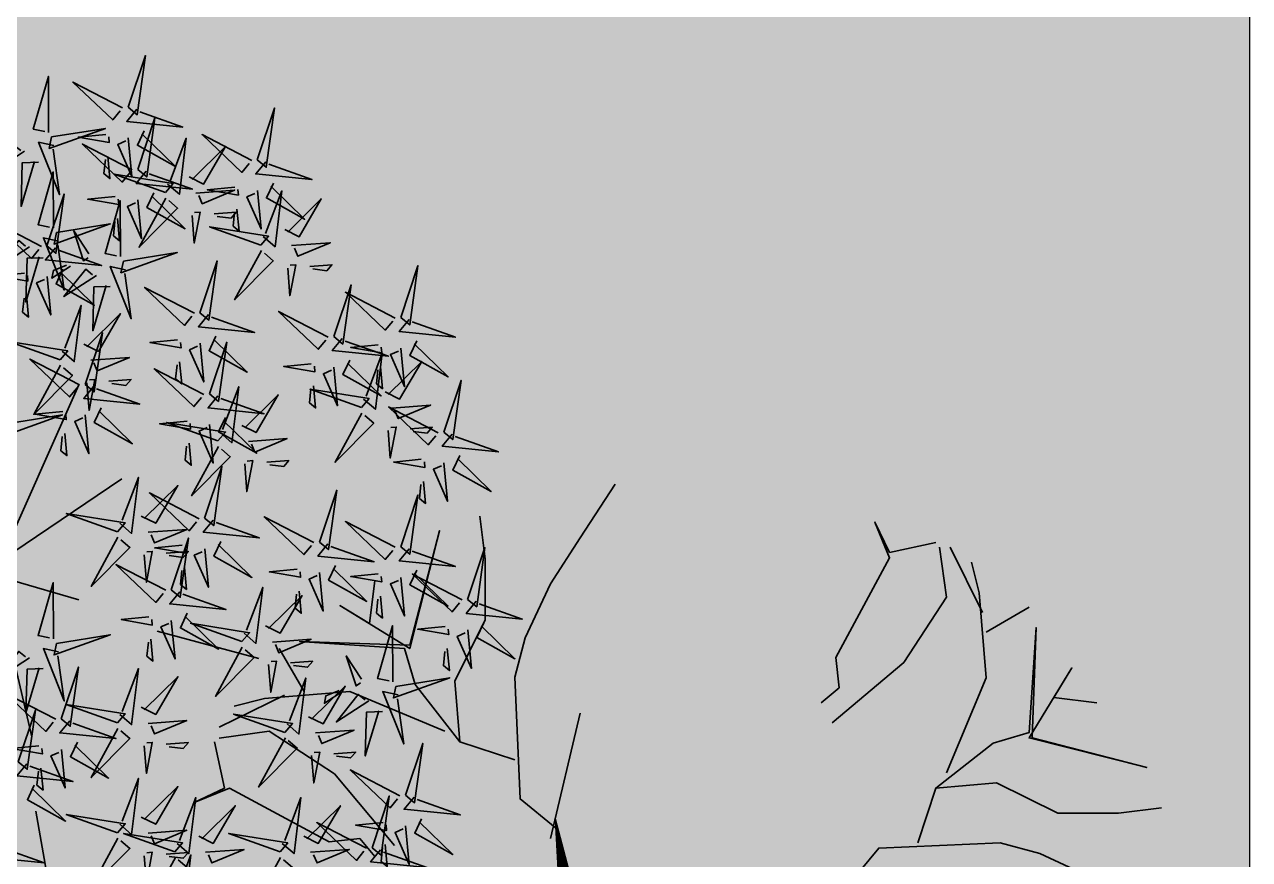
# Model space of a CAD drawing. Header units: millimetres. Extents: x -2842 to 18480, y -2414 to 14540.
# Drawn here: x 13951 to 14550, y 8019 to 8428 of the extents above; entities that cross this region are included whole.
import ezdxf

# ---------------------------------------------------------------- set-up
doc = ezdxf.new("R2010")
doc.units = ezdxf.units.MM
doc.header["$LTSCALE"] = 150
doc.layers.add('ad-Elevation 10', color=8, linetype='Continuous')
doc.layers.add('ad-Landscape', color=7, linetype='Continuous', lineweight=35, true_color=0x007f00)
doc.layers.add('ad-Landscape 2', color=7, linetype='Continuous', lineweight=35, true_color=0x264c00)
doc.layers.add('ad-Verandah', color=7, linetype='Continuous', true_color=0xa57c52)

# ---------------------------------------------------------------- blocks, each defined once
blk = doc.blocks.new('bamboo')
at = {"layer": 'ad-Landscape'}
blk.add_line((-124.2, -652.6), (-157.7, -842.3), dxfattribs=at)
for points in [[(-835, 1007.8), (-876.2, 987.1), (-939.2, 1094.8), (-843.4, 1000.5)], [(-854.3, 961.7), (-964.6, 970), (-872.5, 931.4), (-862.8, 954.4)], [(-1166, 756.5), (-1215.3, 904.1), (-1191.8, 735.2), (-1166, 756.5)], [(-906.4, 902.3), (-969.4, 907), (-954.8, 890.1), (-914.9, 895)], [(-974.8, 702), (-1024.2, 849.6), (-1000.7, 680.7), (-974.8, 702)], [(-1150.2, 755), (-1008.3, 828.6), (-1121.8, 720.5), (-1143.1, 746.4)], [(-1190.3, 750.9), (-1161.9, 716.5), (-1322.1, 700.2), (-1198.9, 743.8)], [(-1212, 689.6), (-1192.2, 648), (-1301.2, 587.1), (-1204.9, 680.9)], [(-1166.4, 669.3), (-1176.9, 559.2), (-1136.4, 650.5), (-1159.3, 660.7)], [(-999.2, 696.4), (-970.7, 661.9), (-1131, 645.7), (-1007.8, 689.3)], [(-1102, 678.9), (-1023.4, 671.3), (-1112.1, 656.1), (-1110.6, 671.8)], [(-1121.7, 544.2), (-1162.9, 523.5), (-1225.9, 631.2), (-1130.2, 536.9)], [(-1059.9, 523.7), (-1093.8, 494.6), (-1113.3, 654.4), (-1067.1, 532.2)], [(-1020.9, 635), (-1001.1, 593.4), (-1110, 532.6), (-1013.8, 626.4)], [(-1108, 616), (-1114, 553.1), (-1096.8, 567.3), (-1100.9, 607.4)], [(-975.2, 614.7), (-985.8, 504.7), (-945.3, 596), (-968.1, 606.1)], [(-910.8, 624.4), (-832.2, 616.8), (-921, 601.5), (-919.5, 617.3)], [(-1288.8, 429.3), (-1338.2, 576.9), (-1314.7, 408), (-1288.8, 429.3)], [(-916.9, 561.5), (-922.9, 498.6), (-905.6, 512.8), (-909.7, 552.9)], [(-1053.8, 499.5), (-907.2, 551.9), (-1075.6, 524.9), (-1053.8, 499.5)], [(-1273.1, 427.7), (-1131.2, 501.3), (-1244.7, 393.3), (-1266, 419.1)], [(-1141, 498.1), (-1251.3, 506.4), (-1159.2, 467.8), (-1149.5, 490.8)], [(-1055, 483.7), (-978.6, 343.4), (-1088.9, 454.6), (-1063.5, 476.4)], [(-1313.2, 423.7), (-1284.7, 389.2), (-1445, 373), (-1321.8, 416.6)], [(-1193.1, 438.6), (-1256.1, 443.4), (-1241.5, 426.4), (-1201.6, 431.4)], [(-1130.1, 433.9), (-1136.1, 355.2), (-1153.1, 443.6), (-1137.4, 442.4)], [(-1334.9, 362.3), (-1315.1, 320.7), (-1424, 259.8), (-1327.8, 353.7)], [(-1224.9, 351.7), (-1146.2, 344), (-1235, 328.8), (-1233.5, 344.6)], [(-1289.2, 342), (-1299.8, 231.9), (-1259.3, 323.3), (-1282.1, 333.4)], [(-1230.9, 288.8), (-1236.9, 225.9), (-1219.6, 240.1), (-1223.8, 280.1)], [(-1166, 102), (-1215.3, 249.6), (-1191.8, 80.7), (-1166, 102)], [(-933.9, 115.6), (-983.2, 263.3), (-959.7, 94.3), (-933.9, 115.6)], [(-1150.2, 100.5), (-1008.3, 174), (-1121.8, 66), (-1143.1, 91.9)], [(-958.2, 110.1), (-929.8, 75.6), (-1090, 59.3), (-966.8, 103)], [(-1357.1, -48), (-1406.5, 99.6), (-1382.9, -69.3), (-1357.1, -48)], [(-1190.3, 96.4), (-1161.9, 61.9), (-1322.1, 45.7), (-1198.9, 89.3)], [(-1212, 35.1), (-1192.2, -6.5), (-1301.2, -67.4), (-1204.9, 26.4)], [(-979.9, 48.7), (-960.1, 7.1), (-1069.1, -53.8), (-972.8, 40.1)], [(-869.9, 38), (-791.3, 30.4), (-880, 15.2), (-878.5, 30.9)], [(-548.2, 43.3), (-554.2, -19.6), (-537, -5.4), (-541.1, 34.7)], [(-1341.4, -49.5), (-1199.5, 24), (-1312.9, -84), (-1334.3, -58.1)], [(-1166.4, 14.8), (-1176.9, -95.3), (-1136.4, -4), (-1159.3, 6.1)], [(-1102, 24.4), (-1023.4, 16.8), (-1112.1, 1.6), (-1110.6, 17.3)], [(-934.3, 28.4), (-944.8, -81.7), (-904.3, 9.6), (-927.2, 19.8)], [(-875.9, -24.9), (-881.9, -87.8), (-864.7, -73.6), (-868.8, -33.5)], [(-718.6, -144.5), (-752.5, -173.6), (-772, -13.7), (-725.8, -136)], [(-1381.4, -53.6), (-1353, -88.1), (-1513.2, -104.3), (-1390.1, -60.7)], [(-1108, -38.5), (-1114, -101.4), (-1096.8, -87.2), (-1100.9, -47.1)], [(-780.4, -124), (-821.5, -144.7), (-884.6, -37), (-788.8, -131.3)], [(-556.7, -87.7), (-536.9, -129.3), (-645.8, -190.1), (-549.6, -96.3)], [(-1403.2, -114.9), (-1383.3, -156.5), (-1492.3, -217.4), (-1396.1, -123.6)], [(-1357.5, -135.2), (-1368, -245.3), (-1327.6, -154), (-1350.4, -143.9)], [(-1293.1, -125.6), (-1214.5, -133.2), (-1303.2, -148.4), (-1301.7, -132.7)], [(-1143.7, -283.2), (-1143, -123.3), (-1099.9, -274), (-1132.7, -280.9)], [(-712.5, -168.7), (-565.9, -116.3), (-734.3, -143.3), (-712.5, -168.7)], [(-799.7, -170.1), (-910, -161.8), (-817.9, -200.4), (-808.2, -177.3)], [(-1299.1, -188.5), (-1305.1, -251.4), (-1287.9, -237.2), (-1292, -197.1)], [(-1053.9, -275.7), (-1010.7, -209.6), (-1038.4, -295.3), (-1051.6, -286.6)], [(-713.7, -184.4), (-637.3, -324.8), (-747.6, -213.6), (-722.2, -191.7)], [(-851.8, -229.5), (-914.8, -224.8), (-900.2, -241.7), (-860.3, -236.8)], [(-788.8, -234.2), (-794.8, -313), (-811.8, -224.6), (-796, -225.8)], [(-1152.3, -296.4), (-1306, -271.7), (-1145.4, -329.2), (-1152.3, -296.4)], [(-841.4, -403.5), (-875.3, -432.7), (-894.8, -272.8), (-848.7, -395.1)], [(-1158.7, -320.6), (-1114.9, -311.4), (-1174.8, -460.8), (-1156.4, -331.5)], [(-903.2, -383.1), (-944.4, -403.7), (-1007.5, -296), (-911.7, -390.3)], [(-1000.9, -310.2), (-948, -344.7), (-952.6, -322.9), (-990, -307.9)], [(-1075.2, -337.2), (-982.6, -397.6), (-1044.7, -319.4), (-1064.3, -334.9)], [(-1114.4, -368.3), (-1068.3, -370), (-1064.9, -494.8), (-1103.4, -366)], [(-835.4, -427.8), (-688.8, -375.4), (-857.2, -402.4), (-835.4, -427.8)], [(-922.6, -429.1), (-1032.9, -420.9), (-940.7, -459.5), (-931.1, -436.4)], [(-836.6, -443.5), (-760.1, -583.9), (-870.5, -472.6), (-845, -450.8)], [(-1179.6, -607.1), (-1229, -459.4), (-1205.5, -628.4), (-1179.6, -607.1)], [(-974.6, -488.6), (-1037.7, -483.9), (-1023.1, -500.8), (-983.1, -495.9)], [(-911.6, -493.3), (-917.6, -572.1), (-934.7, -483.7), (-918.9, -484.8)], [(-1163.9, -608.6), (-1022, -535), (-1135.5, -643.1), (-1156.8, -617.2)], [(-425.4, -669.4), (-466.6, -690.1), (-529.7, -582.4), (-433.9, -676.7)], [(-119.8, -578.6), (-100, -620.2), (-209, -681), (-112.7, -587.2)], [(-1204, -612.6), (-1175.5, -647.1), (-1335.8, -663.4), (-1212.6, -619.7)], [(-1084.1, -757), (-1133.4, -609.4), (-1109.9, -778.4), (-1084.1, -757)], [(-827.8, -744.4), (-861.7, -773.6), (-881.2, -613.7), (-835.1, -736)], [(-527.4, -744.4), (-561.3, -773.6), (-580.8, -613.7), (-534.7, -736)], [(-889.6, -724), (-930.8, -744.6), (-993.8, -636.9), (-898.1, -731.2)], [(-589.2, -724), (-630.4, -744.6), (-693.5, -636.9), (-597.7, -731.2)], [(-357.5, -714.1), (-210.9, -661.7), (-379.3, -688.7), (-357.5, -714.1)], [(-1225.7, -674), (-1205.9, -715.6), (-1314.8, -776.5), (-1218.6, -682.6)], [(-1180, -694.3), (-1190.5, -804.4), (-1150.1, -713.1), (-1172.9, -702.9)], [(-1115.6, -684.7), (-1037, -692.3), (-1125.7, -707.5), (-1124.2, -691.8)], [(-1068.3, -758.6), (-926.4, -685), (-1039.9, -793.1), (-1061.2, -767.2)], [(-821.7, -768.6), (-675.1, -716.3), (-843.5, -743.3), (-821.7, -768.6)], [(-444.7, -715.5), (-555, -707.2), (-462.9, -745.8), (-453.2, -722.8)], [(-521.3, -768.6), (-374.8, -716.3), (-543.2, -743.3), (-521.3, -768.6)], [(-358.7, -729.9), (-282.3, -870.2), (-392.6, -759), (-367.2, -737.1)], [(-1108.4, -762.6), (-1079.9, -797.1), (-1240.2, -813.4), (-1117, -769.7)], [(-1121.6, -747.6), (-1127.7, -810.5), (-1110.4, -796.3), (-1114.5, -756.2)], [(-908.9, -770), (-1019.2, -761.8), (-927.1, -800.3), (-917.4, -777.3)], [(-608.6, -770), (-718.8, -761.8), (-626.7, -800.3), (-617.1, -777.3)], [(-16.2, -749), (12.3, -783.5), (-148, -799.7), (-24.8, -756.1)], [(-822.9, -784.4), (-746.5, -924.8), (-856.8, -813.5), (-831.4, -791.7)], [(-513.8, -908.1), (-547.7, -937.2), (-567.2, -777.3), (-521, -899.6)], [(-496.8, -774.9), (-559.8, -770.2), (-545.3, -787.1), (-505.3, -782.2)], [(-522.5, -784.4), (-446.1, -924.8), (-556.4, -813.5), (-531, -791.7)], [(-433.8, -779.7), (-439.8, -858.4), (-456.8, -770), (-441.1, -771.2)]]:
    blk.add_lwpolyline(points, dxfattribs=at)
at = {"layer": 'ad-Landscape 2'}
for p, q in [((-12.4, 39.5), (-247.1, 564.2)), ((-23.6, 61.9), (-370, 296.3)), ((-57.1, 6), (-247.1, -49.8)), ((-12.4, -16.3), (-113, -440.5)), ((-470.6, -139.1), (-761.2, -217.2))]:
    blk.add_line(p, q, dxfattribs=at)
for points in [[(-387.8, 1356.5), (-437.1, 1504.1), (-413.6, 1335.2), (-387.8, 1356.5)], [(-160.7, 1284.9), (-160, 1444.8), (-116.9, 1294.1), (-149.7, 1287.2)], [(-372, 1355), (-230.1, 1428.5), (-343.6, 1320.5), (-364.9, 1346.4)], [(-756.4, 1206.5), (-805.8, 1354.1), (-782.2, 1185.2), (-756.4, 1206.5)], [(-412.1, 1350.9), (-383.7, 1316.4), (-543.9, 1300.2), (-420.7, 1343.8)], [(-415.1, 1179.2), (-464.4, 1326.8), (-440.9, 1157.9), (-415.1, 1179.2)], [(-169.3, 1271.7), (-323, 1296.4), (-162.4, 1238.9), (-169.3, 1271.7)], [(-740.7, 1205), (-598.8, 1278.5), (-712.2, 1170.5), (-733.6, 1196.4)], [(-500.1, 1137.3), (-534, 1108.2), (-553.5, 1268), (-507.4, 1145.8)], [(-433.8, 1289.5), (-414, 1248), (-523, 1187.1), (-426.7, 1280.9)], [(-388.2, 1269.3), (-398.7, 1159.2), (-358.2, 1250.5), (-381.1, 1260.6)], [(-323.8, 1278.9), (-245.2, 1271.3), (-333.9, 1256.1), (-332.4, 1271.8)], [(-561.9, 1157.8), (-603.1, 1137.1), (-666.2, 1244.8), (-570.4, 1150.5)], [(-399.4, 1177.7), (-257.4, 1251.3), (-370.9, 1143.2), (-392.2, 1169.1)], [(-175.7, 1247.6), (-131.9, 1256.8), (-191.9, 1107.3), (-173.4, 1236.6)], [(-92.2, 1230.9), (0.4, 1170.5), (-61.7, 1248.7), (-81.3, 1233.2)], [(-780.7, 1200.9), (-752.3, 1166.4), (-912.5, 1150.2), (-789.3, 1193.8)], [(-329.8, 1216), (-335.8, 1153.1), (-318.6, 1167.3), (-322.7, 1207.4)], [(-131.4, 1199.8), (-85.3, 1198.1), (-81.9, 1073.4), (-120.4, 1202.1)], [(-439.4, 1173.7), (-411, 1139.2), (-571.2, 1122.9), (-448, 1166.6)], [(-494, 1113.1), (-347.5, 1165.5), (-515.9, 1138.5), (-494, 1113.1)], [(-174.3, 1012.2), (-173.7, 1172.1), (-130.6, 1021.4), (-163.4, 1014.5)], [(-802.5, 1139.6), (-782.6, 1098), (-891.6, 1037.1), (-795.3, 1130.9)], [(-692.4, 1128.9), (-613.8, 1121.3), (-702.5, 1106.1), (-701, 1121.8)], [(-581.3, 1111.7), (-691.5, 1120), (-599.4, 1081.4), (-589.8, 1104.4)], [(-773.2, 987.3), (-807.1, 958.2), (-826.6, 1118), (-780.4, 995.8)], [(-756.8, 1119.3), (-767.3, 1009.2), (-726.8, 1100.5), (-749.7, 1110.6)], [(-461.1, 1112.3), (-441.3, 1070.7), (-550.3, 1009.8), (-454, 1103.7)], [(-495.2, 1097.3), (-418.8, 957), (-529.1, 1068.2), (-503.7, 1090.1)], [(-415.5, 1092), (-426, 981.9), (-385.5, 1073.2), (-408.4, 1083.4)], [(-365.5, 930.4), (-364.8, 1090.2), (-321.7, 939.6), (-354.5, 932.7)], [(-351.1, 1101.6), (-272.5, 1094), (-361.2, 1078.8), (-359.7, 1094.5)], [(-155.7, 961.1), (-205, 1108.7), (-181.5, 939.8), (-155.7, 961.1)], [(-698.4, 1066), (-704.4, 1003.1), (-687.2, 1017.3), (-691.3, 1057.4)], [(-633.3, 1052.3), (-696.3, 1057), (-681.8, 1040.1), (-641.8, 1045)], [(-570.3, 1047.5), (-576.3, 968.8), (-593.4, 1057.2), (-577.6, 1056)], [(-767.1, 963.1), (-620.5, 1015.5), (-788.9, 988.5), (-767.1, 963.1)], [(-357.1, 1038.7), (-363.1, 975.8), (-345.9, 990), (-350, 1030.1)], [(-183, 999), (-336.7, 1023.7), (-176.1, 966.2), (-183, 999)], [(-140, 959.5), (2, 1033.1), (-111.5, 925), (-132.8, 950.9)], [(-275.7, 937.9), (-232.5, 1004), (-260.1, 918.3), (-273.4, 927)], [(-189.3, 974.8), (-145.6, 984), (-205.5, 834.6), (-187, 963.9)], [(-768.3, 947.3), (-691.9, 807), (-802.2, 918.2), (-776.8, 940.1)], [(-180, 955.5), (-151.6, 921), (-311.8, 904.8), (-188.6, 948.4)], [(-105.9, 958.2), (-13.2, 897.8), (-75.4, 976), (-94.9, 960.5)], [(-592.6, 770.2), (-641.9, 917.8), (-618.4, 748.9), (-592.6, 770.2)], [(-374.1, 917.2), (-527.8, 941.9), (-367.2, 884.4), (-374.1, 917.2)], [(-145, 927.1), (-99, 925.4), (-95.6, 800.6), (-134.1, 929.4)], [(-843.4, 897.5), (-849.4, 818.8), (-866.4, 907.2), (-850.7, 906)], [(-380.5, 893), (-336.7, 902.2), (-396.6, 752.7), (-378.2, 882.1)], [(-297, 876.4), (-204.4, 816), (-266.5, 894.2), (-286.1, 878.7)], [(-201.7, 894.1), (-181.9, 852.5), (-290.9, 791.6), (-194.6, 885.5)], [(-222.7, 903.4), (-169.8, 868.9), (-174.4, 890.7), (-211.8, 905.7)], [(-91.7, 883.5), (-13.1, 875.8), (-101.8, 860.6), (-100.3, 876.4)], [(-576.8, 768.6), (-434.9, 842.2), (-548.4, 734.1), (-569.7, 760)], [(-336.2, 845.3), (-290.1, 843.6), (-286.7, 718.8), (-325.2, 847.6)], [(-156.1, 873.8), (-166.6, 763.7), (-126.1, 855), (-149, 865.2)], [(-97.7, 820.6), (-103.7, 757.7), (-86.5, 771.9), (-90.6, 811.9)], [(-959.1, 700.5), (-817.2, 774), (-930.7, 666), (-952, 691.8)], [(-199.8, 660.1), (-233.7, 630.9), (-253.2, 790.8), (-207, 668.5)], [(-616.9, 764.6), (-588.5, 730.1), (-748.7, 713.9), (-625.5, 757.5)], [(-261.6, 680.5), (-302.7, 659.9), (-365.8, 767.6), (-270, 673.2)], [(-638.6, 703.2), (-618.8, 661.6), (-727.8, 600.7), (-631.5, 694.6)], [(-264.9, 565.6), (-314.3, 713.2), (-290.7, 544.3), (-264.9, 565.6)], [(-619.9, 538.4), (-669.2, 686), (-645.7, 517), (-619.9, 538.4)], [(-593, 682.9), (-603.5, 572.8), (-563, 664.1), (-585.9, 674.3)], [(-528.6, 692.6), (-450, 684.9), (-538.7, 669.7), (-537.2, 685.5)], [(-193.7, 635.8), (-47.1, 688.2), (-215.5, 661.2), (-193.7, 635.8)], [(-534.6, 629.7), (-540.6, 566.8), (-523.4, 581), (-527.5, 621)], [(-280.9, 634.5), (-391.2, 642.7), (-299.1, 604.1), (-289.4, 627.2)], [(-249.2, 564.1), (-107.3, 637.7), (-220.7, 529.6), (-242.1, 555.5)], [(-604.1, 536.8), (-462.2, 610.4), (-575.7, 502.3), (-597, 528.2)], [(-194.9, 620.1), (-118.4, 479.7), (-228.8, 591), (-203.4, 612.8)], [(-289.2, 560), (-260.8, 525.6), (-421, 509.3), (-297.8, 552.9)], [(-333, 575), (-396, 579.7), (-381.4, 562.8), (-341.5, 567.7)], [(-270, 570.3), (-276, 491.5), (-293, 579.9), (-277.2, 578.7)], [(-712.1, 448.7), (-753.3, 428.1), (-816.4, 535.7), (-720.6, 441.4)], [(-644.2, 532.8), (-615.8, 498.3), (-776, 482), (-652.8, 525.7)], [(-650.3, 428.2), (-684.2, 399.1), (-703.7, 559), (-657.6, 436.7)], [(-311, 498.7), (-291.1, 457.1), (-400.1, 396.2), (-303.9, 490)], [(-665.9, 471.4), (-646.1, 429.8), (-755.1, 368.9), (-658.8, 462.8)], [(-644.2, 404), (-497.6, 456.4), (-666, 429.4), (-644.2, 404)], [(-555.9, 460.7), (-477.3, 453.1), (-566, 437.9), (-564.5, 453.6)], [(-265.3, 478.4), (-275.8, 368.3), (-235.4, 459.6), (-258.2, 469.8)], [(-200.9, 488), (-122.3, 480.4), (-211, 465.2), (-209.5, 480.9)], [(-46.5, 453.6), (-200.1, 478.3), (-39.6, 420.8), (-46.5, 453.6)], [(-620.3, 451.1), (-630.8, 341), (-590.3, 432.3), (-613.2, 442.5)], [(-206.9, 425.1), (-212.9, 362.2), (-195.7, 376.4), (-199.8, 416.5)], [(-731.5, 402.7), (-841.7, 410.9), (-749.6, 372.3), (-739.9, 395.4)], [(-645.4, 388.3), (-569, 247.9), (-679.3, 359.1), (-653.9, 381)], [(-561.9, 397.8), (-567.9, 334.9), (-550.7, 349.1), (-554.8, 389.2)], [(-783.5, 343.2), (-846.5, 347.9), (-832, 331), (-792, 335.9)], [(-720.5, 338.5), (-726.5, 259.7), (-743.5, 348.1), (-727.8, 346.9)], [(-606.2, 183.8), (-655.6, 331.4), (-632, 162.5), (-606.2, 183.8)], [(-363.6, 169.2), (-397.5, 140), (-417, 299.9), (-370.9, 177.6)], [(-590.5, 182.3), (-448.6, 255.9), (-562, 147.8), (-583.4, 173.7)], [(-425.4, 189.6), (-466.6, 169), (-529.7, 276.7), (-433.9, 182.4)], [(-918.2, 114.1), (-776.2, 187.7), (-889.7, 79.6), (-911, 105.5)], [(-630.5, 178.2), (-602.1, 143.7), (-762.3, 127.5), (-639.2, 171.1)], [(-357.5, 145), (-210.9, 197.3), (-379.3, 170.3), (-357.5, 145)], [(-444.7, 143.6), (-555, 151.8), (-462.9, 113.3), (-453.2, 136.3)], [(-652.3, 116.9), (-632.5, 75.3), (-741.4, 14.4), (-645.2, 108.2)], [(-510.6, -20.7), (-560, 126.9), (-536.5, -42), (-510.6, -20.7)], [(-542.2, 106.2), (-463.6, 98.6), (-552.3, 83.4), (-550.8, 99.1)], [(-358.7, 129.2), (-282.3, -11.2), (-392.6, 100.1), (-367.2, 121.9)], [(-606.6, 96.6), (-617.1, -13.5), (-576.7, 77.8), (-599.5, 88)], [(-496.8, 84.1), (-559.8, 88.8), (-545.3, 71.9), (-505.3, 76.8)], [(-433.8, 79.4), (-439.8, 0.6), (-456.8, 89), (-441.1, 87.9)], [(-494.9, -22.2), (-353, 51.3), (-466.5, -56.7), (-487.8, -30.9)], [(-535, -26.3), (-506.5, -60.8), (-666.8, -77), (-543.6, -33.4)], [(-174.3, -160.5), (-173.7, -0.6), (-130.6, -151.3), (-163.4, -158.2)], [(-446.7, -98.3), (-368, -105.9), (-456.8, -121.2), (-455.3, -105.4)], [(-511, -108), (-521.6, -218), (-481.1, -126.7), (-503.9, -116.6)], [(-452.7, -161.2), (-458.7, -224.1), (-441.4, -209.9), (-445.5, -169.8)], [(-183, -173.7), (-336.7, -149), (-176.1, -206.5), (-183, -173.7)], [(-189.3, -197.8), (-145.6, -188.6), (-205.5, -338.1), (-187, -208.8)], [(-105.9, -214.5), (-13.2, -274.9), (-75.4, -196.7), (-94.9, -212.2)], [(-196.6, -388.9), (-246, -241.3), (-222.5, -410.2), (-196.6, -388.9)], [(-145, -245.6), (-99, -247.3), (-95.6, -372), (-134.1, -243.3)], [(-425.4, -355.8), (-466.6, -376.5), (-529.7, -268.8), (-433.9, -363.1)], [(-363.6, -376.3), (-397.5, -405.4), (-417, -245.5), (-370.9, -367.8)], [(-357.5, -400.5), (-210.9, -348.1), (-379.3, -375.1), (-357.5, -400.5)], [(-180.9, -390.4), (-39, -316.9), (-152.5, -424.9), (-173.8, -399)], [(-73.8, -511.6), (-123.1, -364), (-99.6, -532.9), (-73.8, -511.6)], [(-444.7, -401.9), (-555, -393.6), (-462.9, -432.2), (-453.2, -409.1)], [(-358.7, -416.2), (-282.3, -556.6), (-392.6, -445.4), (-367.2, -423.5)], [(-221, -394.5), (-192.5, -429), (-352.8, -445.2), (-229.6, -401.6)], [(-496.8, -461.3), (-559.8, -456.6), (-545.3, -473.5), (-505.3, -468.6)], [(-433.8, -466), (-439.8, -544.8), (-456.8, -456.4), (-441.1, -457.6)], [(-242.7, -455.8), (-222.9, -497.4), (-331.8, -558.3), (-235.6, -464.5)], [(-197, -476.1), (-207.5, -586.2), (-167.1, -494.9), (-189.9, -484.8)], [(-132.6, -466.5), (-54, -474.1), (-142.8, -489.3), (-141.3, -473.6)], [(-98.1, -517.2), (-69.7, -551.7), (-229.9, -567.9), (-106.7, -524.3)], [(-363.6, -689.9), (-397.5, -719), (-417, -559.2), (-370.9, -681.4)], [(-138.6, -529.4), (-144.7, -592.3), (-127.4, -578.1), (-131.5, -538)]]:
    blk.add_lwpolyline(points, dxfattribs=at)
blk = doc.blocks.new('A$C06C421F0')
at = {"layer": 'ad-Landscape'}
for points in [[(366.46, 359.97, 35.98, 14.39, 0), (431.54, 298.66, 14.39, 0.72, 0), (441.94, 232.52, 0, 0, 0), (441.94, 271.88, 0, 0, 0), (524.19, 247.36, 0, 0, 0), (541.37, 252.2, 0, 0, 0), (599.67, 340.29, 0, 0, 0), (579.33, 315.77, 0, 0, 0), (575.71, 359.97, 0, 0, 0), (579.33, 315.77, 0, 0, 0), (541.37, 252.2, 0, 0, 0), (648.03, 286.4, 0, 0, 0), (692.32, 237.36, 0, 0, 0), (648.03, 288.98, 0, 0, 0), (692.32, 301.25, 0, 0, 0), (713.11, 293.82, 0, 0, 0), (692.32, 306.09, 0, 0, 0), (716.27, 347.71, 0, 0, 0), (692.32, 306.09, 0, 0, 0), (719.89, 396.76, 0, 0, 0)], [(359.97, 353.42, 35.98, 14.39, 0), (298.66, 288.34, 14.39, 0.72, 0), (232.52, 277.95, 0, 0, 0), (271.88, 277.95, 0, 0, 0), (247.36, 195.69, 0, 0, 0), (252.2, 178.52, 0, 0, 0), (340.29, 120.22, 0, 0, 0), (315.77, 140.56, 0, 0, 0), (359.97, 144.17, 0, 0, 0), (315.77, 140.56, 0, 0, 0), (252.2, 178.52, 0, 0, 0), (286.4, 71.86, 0, 0, 0), (237.36, 27.57, 0, 0, 0), (288.98, 71.86, 0, 0, 0), (301.25, 27.57, 0, 0, 0), (293.82, 6.78, 0, 0, 0), (306.09, 27.57, 0, 0, 0), (347.71, 3.62, 0, 0, 0), (306.09, 27.57, 0, 0, 0), (396.76, 0, 0, 0, 0)]]:
    blk.add_lwpolyline(points, format="xyseb", dxfattribs=at)
for points in [[(239.94, 277.95), (220.25, 253.99), (137, 250.38), (109.9, 257.61), (73.11, 274.78), (41.49, 295.12), (4.71, 319.07)], [(551.76, 252.2), (592.89, 203.15), (637.63, 173.79), (671.98, 178.63)], [(565.32, 259.62), (575.71, 247.36), (596.5, 249.62), (664.75, 212.83), (689.15, 222.84), (668.36, 212.83), (675.14, 181.21)], [(193.47, 250.38), (181.21, 212.87), (139.59, 209.25), (97.64, 230.04), (56.01, 230.04), (26.65, 226.43)], [(445.1, 247.36), (424.76, 161.53)], [(441.94, 239.94), (465.89, 220.25), (469.51, 137), (462.28, 109.9), (445.1, 73.12), (424.76, 41.49), (400.81, 4.71)], [(181.21, 212.87), (141.84, 182.13), (117.32, 174.9), (112.48, 103.04), (115.06, 178.52), (36.65, 198.86), (117.32, 178.52), (87.96, 130.61), (100.22, 150.95), (70.86, 154.57)], [(173.79, 202.47), (146.68, 137.39), (151.52, 79.09), (156.69, 58.3)], [(469.51, 193.47), (507.02, 181.21), (510.63, 139.59), (489.84, 97.64), (489.84, 56.01), (493.46, 26.65)], [(507.02, 181.21), (537.75, 141.84), (544.98, 117.32), (616.84, 112.48), (541.37, 115.06), (521.03, 36.65), (541.37, 117.32), (589.27, 87.96), (568.93, 100.22), (565.32, 70.86)], [(252.2, 168.12), (203.15, 127), (173.79, 82.25), (178.63, 47.91)], [(517.41, 173.79), (582.49, 146.68), (640.79, 151.52), (661.58, 156.69)], [(627.24, 149.27), (671.98, 171.21)], [(259.62, 154.57), (247.36, 144.17), (249.62, 123.38), (212.83, 55.14), (222.84, 30.73), (212.83, 51.52), (181.21, 44.74)], [(613.68, 146.68), (630.85, 117.32)], [(146.68, 106.21), (117.32, 89.03)], [(149.27, 92.65), (171.21, 47.91)]]:
    blk.add_lwpolyline(points, dxfattribs=at)
blk = doc.blocks.new('zw$6CCD')
at = {"transparency": 33554559}
h = blk.add_hatch(dxfattribs=at)
h.set_pattern_fill('GRASS', color=74, angle=180)
h.set_pattern_definition([(270, (14545, -2750), (17.96051, -17.96051), [4.7625, -31.15852]), (225, (14545, -2750), (17.96051, -17.96051), [4.7625, -20.6375]), (315, (14545, -2750), (17.96051, 17.96051), [4.7625, -20.6375])])
h.paths.add_polyline_path([(14550, -6125), (13640, -6125), (13640, -4745), (14550, -4745)])
h = blk.add_hatch(color=256, dxfattribs=at)
h.dxf.hatch_style = 1
h.set_gradient(color1=(153, 204, 0), color2=(63, 127, 0), tint=1, name='INVSPHERICAL')
h.paths.add_polyline_path([(14550, -6125), (13640, -6125), (13640, -4745), (14550, -4745)])
at = {"layer": 'ad-Elevation 10'}
blk.add_lwpolyline([(14550, -6125), (13640, -6125), (13640, -4745), (14550, -4745)], close=True, dxfattribs=at)
at = {"layer": 'ad-Landscape', "linetype": 'Continuous', "xscale": -0.171360081536486, "yscale": 0.171360081536486, "zscale": 0.171360081536486}
blk.add_blockref('bamboo', (13934.89, -5465.22), dxfattribs=at)
at = {"layer": 'ad-Landscape', "xscale": 0.7144563243118911, "yscale": 0.7144563243118911, "zscale": 0.7144563243118911, "rotation": 180}
blk.add_blockref('A$C06C421F0', (14525.94, -5413.67), dxfattribs=at)

msp = doc.modelspace()

# ---------------------------------------------------------------- block references
at = {"layer": 'ad-Verandah'}
msp.add_blockref('zw$6CCD', (0, 13620), dxfattribs=at)

doc.saveas('drawing.dxf')
